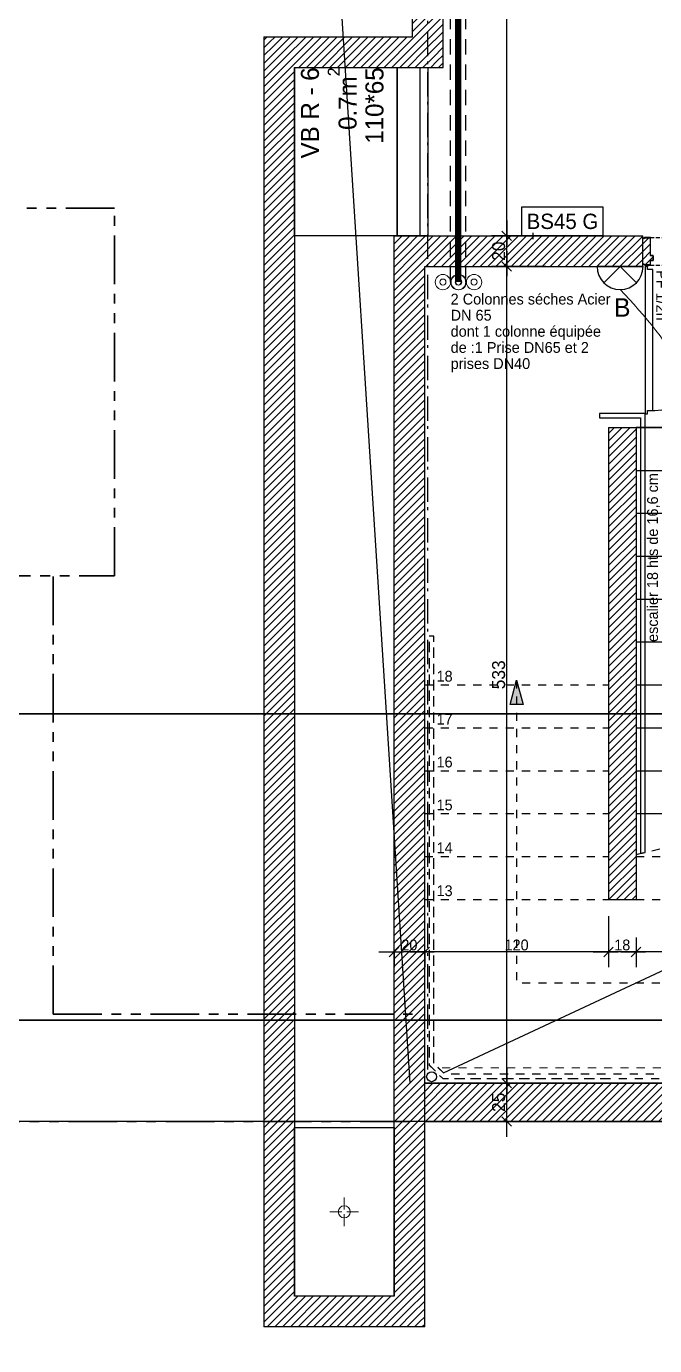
# Model space of a CAD drawing. Header units: centimetres. Extents: x 2452 to 16512, y -4226 to 6371.
# Drawn here: x 6814 to 7225, y 3105 to 3966 of the extents above; entities that cross this region are included whole.
import ezdxf

# ---------------------------------------------------------------- set-up
doc = ezdxf.new("R2010")
doc.units = ezdxf.units.CM
doc.header["$PDMODE"] = 67
for name, pattern in [('INTERROMPU2', [9.525, 6.35, -3.175]), ('PHANTOM', [63.5, 31.75, -6.35, 6.35, -6.35, 6.35, -6.35]), ('prlm_ef', [0.165, 0.1, -0.065]), ('Style de ligne -13', [0.147638, 0.098425, -0.049213]), ('Style de ligne -6', [1.04164, 0.625, -0.20828, 0.06943, -0.13893]), ('VW-01', [0.41656, 0.20828, -0.20828])]:
    doc.linetypes.add(name, pattern=pattern)
doc.layers.get('0').update_dxf_attribs({"color": 252, "lineweight": 18})
for name, color, linetype, lineweight in [('01_sem', 252, 'INTERROMPU2', 35), ('prlm-ELEC-CFO', 1, 'Continuous', 25), ('prlm-ELEC-SSI', 6, 'Continuous', 25)]:
    doc.layers.add(name, color=color, linetype=linetype, lineweight=lineweight)
for name, color, linetype in [('01_texte', 252, 'Continuous'), ('B GÈnÈral_Hatch', 252, 'Continuous'), ('B Général', 252, 'Continuous'), ('C ANNOTATIONS-cotation', 252, 'Continuous'), ('C ANNOTATIONS-cotation_Hatch', 252, 'Continuous'), ('C ANNOTATIONS-prestations', 252, 'Continuous'), ('C ANNOTATIONS-texte', 252, 'Continuous'), ('prlm-BA', 30, 'Continuous'), ('prlm-EAU-EF', 161, 'Continuous'), ('prlm-MOD', 64, 'Continuous')]:
    doc.layers.add(name, color=color, linetype=linetype)
doc.layers.add('prlm-ZEROPLOT', color=254, linetype='Continuous', plot=False)
doc.styles.add('Eurostile', font='Eurosti.TTF')
doc.styles.add('Eurostile (bold)', font='Eurostib.TTF')
doc.styles.add('prlm-elec-cfo', font='comic.ttf', dxfattribs={"height": 12})
doc.dimstyles.new('100é', dxfattribs={"dimtxt": 8.470801, "dimasz": 6.232178, "dimexe": 10, "dimexo": 25, "dimgap": 1, "dimtad": 1, "dimdec": 1, "dimtxsty": 'Eurostile', "dimblk": 'VW_SLASH', "dimblk1": 'VW_SLASH', "dimblk2": 'VW_SLASH', "dimcen": 0, "dimdle": 10, "dimazin": 0, "dimtfac": 1, "dimtdec": 1, "dimtix": 1, "dimtmove": 0, "dimatfit": 0, "dimldrblk": 'VW_FILLEDARROW', "dimfxl": 50.8, "dimfxlon": 1, "dimfrac": 2, "dimtolj": 1, "dimarcsym": 0})
pattern_1 = [(45, (0, 0), (2.4253472, -2.6458333), [])]

# ---------------------------------------------------------------- blocks, each defined once
blk = doc.blocks.new('Groupe-1')
at = {"layer": 'B GÈnÈral_Hatch', "linetype": 'Continuous'}
blk.add_hatch(color=250, dxfattribs=at).paths.add_polyline_path([(7276.74, 3456.58), (7272.48, 3440.7), (7268.23, 3456.58)])
at = {"layer": 'C ANNOTATIONS-cotation_Hatch', "linetype": 'Continuous'}
blk.add_hatch(color=250, dxfattribs=at).paths.add_polyline_path([(7130.23, 3523.51), (7134.48, 3539.39), (7138.74, 3523.51)])
at = {"layer": 'B Général', "linetype": 'Continuous'}
for p, q in [((7212.48, 3704.39), (7332.48, 3704.39)), ((7272.48, 3704.39), (7272.48, 3440.7)), ((7212.48, 3676.39), (7332.48, 3676.39)), ((7212.48, 3648.39), (7332.48, 3648.39)), ((7212.48, 3620.39), (7332.48, 3620.39)), ((7212.48, 3592.39), (7332.48, 3592.39)), ((7212.48, 3564.39), (7332.48, 3564.39)), ((7212.48, 3536.39), (7332.48, 3536.39)), ((7212.48, 3508.39), (7332.48, 3508.39)), ((7212.48, 3480.39), (7332.48, 3480.39)), ((7212.48, 3452.39), (7332.48, 3452.39))]:
    blk.add_line(p, q, dxfattribs=at)
at = {"layer": 'B Général', "linetype": 'VW-01', "ltscale": 25.4}
for p, q in [((7074.48, 3536.39), (7194.48, 3536.39)), ((7074.48, 3508.39), (7194.48, 3508.39)), ((7074.48, 3480.39), (7194.48, 3480.39)), ((7212.48, 3425.68), (7332.48, 3453.55)), ((7074.48, 3452.39), (7194.48, 3452.39)), ((7074.48, 3424.39), (7194.48, 3424.39)), ((7212.48, 3424.39), (7332.48, 3424.39)), ((7074.48, 3396.39), (7194.48, 3396.39)), ((7212.48, 3396.39), (7332.48, 3396.39))]:
    blk.add_line(p, q, dxfattribs=at)
at = {"layer": 'B Général', "linetype": 'Continuous', "flags": 128}
for points in [[(7332.48, 3736.39), (7332.48, 3276.39), (7074.48, 3276.39), (7074.48, 3568.28)], [(7332.48, 3453.55), (7332.48, 3704.39), (7212.48, 3704.39), (7212.48, 3425.68)]]:
    blk.add_lwpolyline(points, dxfattribs=at)
for points in [[(7326.54, 3736.39), (7326.51, 3452.16), (7329.48, 3452.85), (7329.48, 3736.39)], [(7218.43, 3713.57), (7188.54, 3713.57), (7188.54, 3710.62), (7215.49, 3710.62), (7215.49, 3695.2), (7215.49, 3695.2), (7215.49, 3426.38), (7218.46, 3427.07)]]:
    blk.add_lwpolyline(points, close=True, dxfattribs=at)
at = {"layer": 'B Général', "linetype": 'VW-01', "ltscale": 25.4, "flags": 128}
blk.add_lwpolyline([(7329.48, 3452.85), (7326.51, 3452.16), (7326.48, 3282.39), (7087.56, 3282.39), (7080.48, 3289.46), (7080.48, 3568.28), (7077.48, 3568.28), (7077.48, 3288.22), (7086.31, 3279.39), (7329.48, 3279.39)], close=True, dxfattribs=at)
at = {"layer": 'B Général', "flags": 128}
blk.add_lwpolyline([(7276.74, 3456.58), (7272.48, 3440.7), (7268.23, 3456.58)], close=True, dxfattribs=at)
at = {"layer": 'B Général', "linetype": 'Continuous'}
blk.add_circle((7079, 3280.64), 3.25, dxfattribs=at)
at = {"layer": 'C ANNOTATIONS-cotation', "linetype": 'VW-01', "ltscale": 25.4, "flags": 128}
blk.add_lwpolyline([(7080.48, 3289.46), (7080.48, 3568.28), (7077.48, 3568.28), (7077.48, 3288.22), (7086.31, 3279.39), (7194.48, 3279.39), (7194.48, 3282.39), (7087.56, 3282.39)], close=True, dxfattribs=at)
at = {"layer": 'C ANNOTATIONS-cotation', "flags": 128}
blk.add_lwpolyline([(7130.23, 3523.51), (7134.48, 3539.39), (7138.74, 3523.51)], close=True, dxfattribs=at)
at = {"layer": 'C ANNOTATIONS-cotation', "linetype": 'VW-01', "ltscale": 25.4, "flags": 128}
blk.add_lwpolyline([(7134.48, 3539.39), (7134.48, 3342), (7272.48, 3342), (7272.48, 3440.78)], dxfattribs=at)
at = {"layer": 'C ANNOTATIONS-prestations', "attachment_point": 2, "line_spacing_factor": 0.894142, "style": 'Eurostile'}
for s, insert, char_height in [('1', (7321.04, 3703.09), 7.06), ('2', (7321.04, 3675.09), 7.06), ('3', (7321.04, 3647.09), 7.06), ('4', (7321.04, 3619.09), 7.06), ('5', (7321.04, 3591.09), 7.06), ('6', (7321.04, 3563.09), 7.06), ('18', (7087.47, 3545.56), 7.059), ('7', (7321.04, 3535.09), 7.06), ('17', (7087.47, 3517.56), 7.059), ('8', (7321.04, 3507.09), 7.06), ('16', (7087.47, 3489.56), 7.059), ('9', (7321.04, 3479.09), 7.06), ('15', (7087.47, 3461.56), 7.059), ('10', (7317.79, 3451.09), 7.059), ('14', (7087.47, 3433.56), 7.059), ('11', (7317.79, 3423.09), 7.059), ('13', (7087.47, 3405.56), 7.059), ('12', (7317.79, 3395.09), 7.059)]:
    blk.add_mtext(s, dxfattribs=dict(at, insert=insert, char_height=char_height))
blk = doc.blocks.new('PP 93_204 PF1_2h mur20')
at = {"layer": 'B GÈnÈral_Hatch', "linetype": 'Continuous'}
h = blk.add_hatch(dxfattribs=at)
h.set_pattern_fill('50_BETON', color=256, style=0, pattern_type=2)
h.set_pattern_definition(pattern_1)
edge = h.paths.add_edge_path()
edge.add_line((-51.6, -8.95), (-50.94, -8.37))
edge.add_line((-50.94, -8.37), (-50.93, -8.36))
edge.add_arc((-50.79, -8.52), 0.2, 48.99091, 131.00909, ccw=False)
edge.add_line((-50.66, -8.36), (-50.65, -8.37))
edge.add_line((-50.65, -8.37), (-50.1, -8.86))
edge.add_line((-50.1, -8.86), (-50.1, -8.86))
edge.add_arc((-50.06, -8.82), 0.05, 228.99091, 270)
edge.add_line((-50.06, -8.87), (-50.06, -8.87))
edge.add_line((-50.06, -8.87), (-46.7, -8.87))
edge.add_line((-46.7, -8.87), (-46.69, -8.87))
edge.add_arc((-46.69, -8.83), 0.0435, 270, 360)
edge.add_line((-46.65, -8.83), (-46.65, 2.7))
edge.add_arc((-46.48, 2.7), 0.174, 90, 180, ccw=False)
edge.add_line((-46.48, 2.87), (-46.45, 2.87))
edge.add_line((-46.45, 2.87), (-44.9, 2.87))
edge.add_line((-44.9, 2.87), (-44.89, 2.87))
edge.add_arc((-44.89, 2.91), 0.0435, 270, 360)
edge.add_line((-44.85, 2.91), (-44.85, 5.96))
edge.add_arc((-44.89, 5.96), 0.0435, 0, 90)
edge.add_line((-44.89, 6), (-44.9, 6))
edge.add_line((-44.9, 6), (-46.45, 6))
edge.add_line((-46.45, 6), (-46.48, 6))
edge.add_arc((-46.48, 6.17), 0.174, 180, 270, ccw=False)
edge.add_line((-46.65, 6.17), (-46.65, 8.83))
edge.add_arc((-46.69, 8.83), 0.0435, 0, 90)
edge.add_line((-46.69, 8.87), (-46.7, 8.87))
edge.add_line((-46.7, 8.87), (-50.06, 8.87))
edge.add_line((-50.06, 8.87), (-50.06, 8.87))
edge.add_arc((-50.06, 8.82), 0.05, 90, 131.00909)
edge.add_line((-50.1, 8.86), (-50.1, 8.86))
edge.add_line((-50.1, 8.86), (-50.65, 8.37))
edge.add_line((-50.65, 8.37), (-50.66, 8.37))
edge.add_arc((-50.79, 8.52), 0.2, 233.09668, 311.00909, ccw=False)
edge.add_line((-50.91, 8.36), (-50.92, 8.36))
edge.add_line((-50.92, 8.36), (-51.44, 8.81))
edge.add_line((-51.44, 8.81), (-51.44, 8.81))
edge.add_line((-51.44, 8.81), (-51.6, 8.95))
edge.add_line((-51.6, 8.95), (-51.6, -8.95))
h = blk.add_hatch(dxfattribs=at)
h.set_pattern_fill('50_BETON', color=256, style=0, pattern_type=2)
h.set_pattern_definition(pattern_1)
edge = h.paths.add_edge_path()
edge.add_line((51.6, -8.95), (50.94, -8.37))
edge.add_line((50.94, -8.37), (50.93, -8.36))
edge.add_arc((50.79, -8.52), 0.2, 48.99091, 131.00909)
edge.add_line((50.66, -8.36), (50.65, -8.37))
edge.add_line((50.65, -8.37), (50.1, -8.86))
edge.add_line((50.1, -8.86), (50.1, -8.86))
edge.add_arc((50.06, -8.82), 0.05, 270, 311.00909, ccw=False)
edge.add_line((50.06, -8.87), (50.06, -8.87))
edge.add_line((50.06, -8.87), (46.7, -8.87))
edge.add_line((46.7, -8.87), (46.69, -8.87))
edge.add_arc((46.69, -8.83), 0.0435, 180, 270, ccw=False)
edge.add_line((46.65, -8.83), (46.65, 2.7))
edge.add_arc((46.48, 2.7), 0.174, 0, 90)
edge.add_line((46.48, 2.87), (46.45, 2.87))
edge.add_line((46.45, 2.87), (44.9, 2.87))
edge.add_line((44.9, 2.87), (44.89, 2.87))
edge.add_arc((44.89, 2.91), 0.0435, 180, 270, ccw=False)
edge.add_line((44.85, 2.91), (44.85, 5.96))
edge.add_arc((44.89, 5.96), 0.0435, 90, 180, ccw=False)
edge.add_line((44.89, 6), (44.9, 6))
edge.add_line((44.9, 6), (46.45, 6))
edge.add_line((46.45, 6), (46.48, 6))
edge.add_arc((46.48, 6.17), 0.174, 270, 360)
edge.add_line((46.65, 6.17), (46.65, 8.83))
edge.add_arc((46.69, 8.83), 0.0435, 90, 180, ccw=False)
edge.add_line((46.69, 8.87), (46.7, 8.87))
edge.add_line((46.7, 8.87), (50.06, 8.87))
edge.add_line((50.06, 8.87), (50.06, 8.87))
edge.add_arc((50.06, 8.82), 0.05, 48.99091, 90, ccw=False)
edge.add_line((50.1, 8.86), (50.1, 8.86))
edge.add_line((50.1, 8.86), (50.65, 8.37))
edge.add_line((50.65, 8.37), (50.66, 8.37))
edge.add_arc((50.79, 8.52), 0.2, 228.99091, 306.90332)
edge.add_line((50.91, 8.36), (50.92, 8.36))
edge.add_line((50.92, 8.36), (51.44, 8.81))
edge.add_line((51.44, 8.81), (51.44, 8.81))
edge.add_line((51.44, 8.81), (51.6, 8.95))
edge.add_line((51.6, 8.95), (51.6, -8.95))
at = {"layer": 'B Général', "linetype": 'Style de ligne -13', "ltscale": 25.4}
for p, q in [((46.7, 9), (-46.7, 9)), ((46.7, -9), (-46.7, -9))]:
    blk.add_line(p, q, dxfattribs=at)
at = {"layer": 'B Général', "linetype": 'Continuous', "flags": 128}
for points in [[(45, 12), (48.5, 12), (48.5, 10), (50, 10), (50.01, 106), (48.51, 106), (48.51, 104), (45.01, 104)], [(0, -20.5), (-14, -41.85), (14, -41.85)]]:
    blk.add_lwpolyline(points, close=True, dxfattribs=at)
for points in [[(-46.5, 8.83), (-46.5, 6.17, 0.414214), (-46.46, 6.13), (-46.45, 6.13), (-44.9, 6.13), (-44.87, 6.13, -0.414214), (-44.7, 5.96), (-44.7, 2.91, -0.414214), (-44.87, 2.74), (-44.9, 2.74), (-46.45, 2.74), (-46.46, 2.74, 0.414214), (-46.5, 2.7), (-46.5, -8.83, -0.414214), (-46.67, -9), (-46.7, -9), (-50.06, -9), (-50.07, -9, -0.18087), (-50.2, -8.95), (-50.2, -8.95), (-50.76, -8.47), (-50.76, -8.46, 0.373975), (-50.83, -8.46), (-50.83, -8.47), (-51.49, -9.04), (-51.6, -8.95), (-50.94, -8.37), (-50.93, -8.36, -0.373975), (-50.66, -8.36), (-50.65, -8.37), (-50.1, -8.86), (-50.1, -8.86, 0.18087), (-50.06, -8.87), (-50.06, -8.87), (-46.7, -8.87), (-46.69, -8.87, 0.414214), (-46.65, -8.83), (-46.65, 2.7, -0.414214), (-46.48, 2.87), (-46.45, 2.87), (-44.9, 2.87), (-44.89, 2.87, 0.414214), (-44.85, 2.91), (-44.85, 5.96, 0.414214), (-44.89, 6), (-44.9, 6), (-46.45, 6), (-46.48, 6, -0.414214), (-46.65, 6.17), (-46.65, 8.83, 0.414214), (-46.69, 8.87), (-46.7, 8.87), (-50.06, 8.87), (-50.06, 8.87, 0.18087), (-50.1, 8.86), (-50.1, 8.86), (-50.65, 8.37), (-50.66, 8.37, -0.353689), (-50.91, 8.36), (-50.92, 8.36), (-51.44, 8.81), (-51.44, 8.81), (-51.6, 8.95), (-51.49, 9.04), (-50.88, 8.51, 0.385556), (-50.77, 8.46), (-50.76, 8.47), (-50.2, 8.95), (-50.2, 8.95, -0.18087), (-50.07, 9), (-50.06, 9), (-46.7, 9), (-46.67, 9, -0.414214)], [(46.5, 8.83), (46.5, 6.17, -0.414214), (46.46, 6.13), (46.45, 6.13), (44.9, 6.13), (44.87, 6.13, 0.414214), (44.7, 5.96), (44.7, 2.91, 0.414214), (44.87, 2.74), (44.9, 2.74), (46.45, 2.74), (46.46, 2.74, -0.414214), (46.5, 2.7), (46.5, -8.83, 0.414214), (46.67, -9), (46.7, -9), (50.06, -9), (50.07, -9, 0.18087), (50.2, -8.95), (50.2, -8.95), (50.76, -8.47), (50.76, -8.46, -0.373975), (50.83, -8.46), (50.83, -8.47), (51.49, -9.04), (51.6, -8.95), (50.94, -8.37), (50.93, -8.36, 0.373975), (50.66, -8.36), (50.65, -8.37), (50.1, -8.86), (50.1, -8.86, -0.18087), (50.06, -8.87), (50.06, -8.87), (46.7, -8.87), (46.69, -8.87, -0.414214), (46.65, -8.83), (46.65, 2.7, 0.414214), (46.48, 2.87), (46.45, 2.87), (44.9, 2.87), (44.89, 2.87, -0.414214), (44.85, 2.91), (44.85, 5.96, -0.414214), (44.89, 6), (44.9, 6), (46.45, 6), (46.48, 6, 0.414214), (46.65, 6.17), (46.65, 8.83, -0.414214), (46.69, 8.87), (46.7, 8.87), (50.06, 8.87), (50.06, 8.87, -0.18087), (50.1, 8.86), (50.1, 8.86), (50.65, 8.37), (50.66, 8.37, 0.353689), (50.91, 8.36), (50.92, 8.36), (51.44, 8.81), (51.44, 8.81), (51.6, 8.95), (51.49, 9.04), (50.88, 8.51, -0.385556), (50.77, 8.46), (50.76, 8.47), (50.2, 8.95), (50.2, 8.95, 0.18087), (50.07, 9), (50.06, 9), (46.7, 9), (46.67, 9, 0.414214)]]:
    blk.add_lwpolyline(points, format="xyb", close=True, dxfattribs=at)
at = {"layer": 'B Général', "linetype": 'Continuous'}
blk.add_circle((48.5, 9.5), 0.5, dxfattribs=at)
blk.add_arc((48.5, 9.5), 94.5, 90, 181.23226, dxfattribs=at)
at = {"layer": 'C ANNOTATIONS-prestations', "insert": (25.17, 12.23), "char_height": 7.059, "attachment_point": 1, "rotation": 90, "line_spacing_factor": 0.894142, "style": 'Eurostile'}
blk.add_mtext('PP 93*204\\PPF 1/2h\\P', dxfattribs=at)
blk = doc.blocks.new('Groupe-117-1')
at = {"layer": 'B Général', "lineweight": 18}
for p, q in [((7021.98, 3194.01), (7021.98, 3201.82)), ((7020.42, 3192.45), (7012.61, 3192.45)), ((7021.98, 3190.89), (7021.98, 3183.07)), ((7023.55, 3192.45), (7031.36, 3192.45))]:
    blk.add_line(p, q, dxfattribs=at)
blk.add_circle((7021.98, 3192.45), 3.91, dxfattribs=at)
blk = doc.blocks.new('xi.colonneef')
at = {"layer": 'B Général', "lineweight": 18}
for radius in [5, 2]:
    blk.add_circle((0, 0), radius, dxfattribs=at)
blk = doc.blocks.new('A$C711F189D')
at = {"layer": '01_sem', "color": 0, "linetype": 'PHANTOM'}
blk.add_line((-2377.6, -393), (-2377.6, -106.92), dxfattribs=at)
for points in [[(-2143, 1195), (-4394.52, 1195), (-4394.52, 615.94), (-4209.52, 615.94), (-4209.53, -463.1), (-3315.49, -462.86), (-3315.49, -463.1), (-3002.6, -463.1), (-3002.6, -463), (-2143, -463)], [(-2377.6, -393), (-2143, -393)]]:
    blk.add_lwpolyline(points, dxfattribs=at)
blk.add_lwpolyline([(-2487.6, -106.92), (-2337.6, -106.92), (-2337.6, 133.08), (-2487.6, 133.08)], close=True, dxfattribs=at)
at = {"layer": '01_texte', "color": 0}
for points in [[(-2196.12, 366.31), (-2144.6, -437.86)], [(-579.67, 289.01), (-2123, -431.32)]]:
    blk.add_lwpolyline(points, dxfattribs=at)
blk = doc.blocks.new('xi.lumB-app')
at = {"layer": 'prlm-ELEC-CFO', "color": 0, "linetype": 'ByBlock', "flags": 128}
blk.add_lwpolyline([(-15, 0), (15, 0, 1)], format="xyb", close=True, dxfattribs=at)
at = {"layer": 'prlm-ELEC-CFO', "color": 0, "linetype": 'ByBlock', "lineweight": -2, "flags": 128}
blk.add_lwpolyline([(10.61, 10.61), (0, 0), (-10.61, 10.61)], dxfattribs=at)
blk = doc.blocks.new('xi.bs45g')
at = {"layer": 'prlm-ELEC-SSI', "color": 0, "linetype": 'ByBlock', "lineweight": -2}
blk.add_lwpolyline([(-26.46, 19), (26.46, 19), (26.46, 0), (-26.46, 0)], close=True, dxfattribs=at)
at = {"layer": 'prlm-ZEROPLOT', "color": 254, "linetype": 'ByBlock', "lineweight": -2}
blk.add_lwpolyline([(-19, -2), (-19, 2)], dxfattribs=at)
at = {"layer": 'prlm-ELEC-SSI', "color": 0, "linetype": 'ByBlock', "lineweight": -2, "insert": (0.06, 9.46), "char_height": 10, "width": 49.6606, "attachment_point": 5, "style": 'prlm-elec-cfo', "bg_fill": 3, "box_fill_scale": 1, "bg_fill_color": 256, "bg_fill_transparency": 0}
blk.add_mtext('BS45 G', dxfattribs=at)
blk = doc.blocks.new('VW_SLASH')
at = {"linetype": 'ByBlock', "lineweight": -2}
blk.add_line((1.6, 0), (-1, 0), dxfattribs=at)
at = {"lineweight": 20, "flags": 128}
blk.add_lwpolyline([(0.5, 0.5), (-0.5, -0.5)], dxfattribs=at)
blk = doc.blocks.new('*D284')
at = {"layer": 'C ANNOTATIONS-cotation', "color": 0, "linetype": 'Continuous', "lineweight": -2, "transparency": 16777216}
for p, q in [((7054.5, 3362.06), (7054.5, 3352.06)), ((7068.27, 3362.06), (7060.73, 3362.06)), ((7074.5, 3362.06), (7074.5, 3352.06))]:
    blk.add_line(p, q, dxfattribs=at)
at = {"layer": 'Defpoints', "color": 0, "linetype": 'Continuous', "transparency": 16777216}
for p in [(7054.5, 3374.56), (7074.5, 3371.4), (7054.5, 3362.06)]:
    blk.add_point(p, dxfattribs=at)
at = {"layer": 'C ANNOTATIONS-cotation', "color": 0, "linetype": 'Continuous', "lineweight": -2, "transparency": 16777216, "xscale": 6.232177734375, "yscale": 6.232177734375, "zscale": 6.232177734375, "rotation": 180}
blk.add_blockref('VW_SLASH', (7054.5, 3362.06), dxfattribs=at)
at = {"layer": 'C ANNOTATIONS-cotation', "color": 0, "linetype": 'Continuous', "lineweight": -2, "transparency": 16777216, "xscale": 6.232177734375, "yscale": 6.232177734375, "zscale": 6.232177734375}
blk.add_blockref('VW_SLASH', (7074.5, 3362.06), dxfattribs=at)
at = {"layer": 'C ANNOTATIONS-cotation', "color": 0, "linetype": 'Continuous', "lineweight": 5, "transparency": 16777216, "insert": (7064.5, 3366.59), "char_height": 7.059, "attachment_point": 5, "style": 'Eurostile'}
blk.add_mtext('\\A1;20', dxfattribs=at)
blk = doc.blocks.new('VW_FILLEDARROW')
at = {"linetype": 'Continuous'}
blk.add_hatch(color=250, dxfattribs=at).paths.add_polyline_path([(-1.6, 0.43), (0, 0), (-1.6, -0.43)])
at = {"flags": 128}
blk.add_lwpolyline([(-1.6, 0.43), (0, 0), (-1.6, -0.43)], close=True, dxfattribs=at)
blk = doc.blocks.new('*D285')
at = {"layer": 'C ANNOTATIONS-cotation', "color": 0, "linetype": 'Continuous', "lineweight": -2, "transparency": 16777216}
for p, q in [((7194.5, 3385.49), (7194.5, 3352.06)), ((7074.5, 3362.06), (7074.5, 3352.06)), ((7188.27, 3362.06), (7080.73, 3362.06))]:
    blk.add_line(p, q, dxfattribs=at)
at = {"layer": 'Defpoints', "color": 0, "linetype": 'Continuous', "transparency": 16777216}
for p in [(7194.5, 3410.49), (7074.5, 3371.4), (7074.5, 3362.06)]:
    blk.add_point(p, dxfattribs=at)
at = {"layer": 'C ANNOTATIONS-cotation', "color": 0, "linetype": 'Continuous', "lineweight": -2, "transparency": 16777216, "xscale": 6.232177734375, "yscale": 6.232177734375, "zscale": 6.232177734375, "rotation": 180}
blk.add_blockref('VW_SLASH', (7074.5, 3362.06), dxfattribs=at)
at = {"layer": 'C ANNOTATIONS-cotation', "color": 0, "linetype": 'Continuous', "lineweight": -2, "transparency": 16777216, "xscale": 6.232177734375, "yscale": 6.232177734375, "zscale": 6.232177734375}
blk.add_blockref('VW_SLASH', (7194.5, 3362.06), dxfattribs=at)
at = {"layer": 'C ANNOTATIONS-cotation', "color": 0, "linetype": 'Continuous', "lineweight": 5, "transparency": 16777216, "insert": (7134.5, 3366.59), "char_height": 7.059, "attachment_point": 5, "style": 'Eurostile'}
blk.add_mtext('\\A1;120', dxfattribs=at)
blk = doc.blocks.new('*D286')
at = {"layer": 'C ANNOTATIONS-cotation', "color": 0, "linetype": 'Continuous', "lineweight": -2, "transparency": 16777216}
for p, q in [((7194.5, 3385.49), (7194.5, 3352.06)), ((7212.5, 3371.45), (7212.5, 3352.06)), ((7206.27, 3362.06), (7200.73, 3362.06))]:
    blk.add_line(p, q, dxfattribs=at)
at = {"layer": 'Defpoints', "color": 0, "linetype": 'Continuous', "transparency": 16777216}
for p in [(7194.5, 3410.49), (7212.5, 3396.45), (7194.5, 3362.06)]:
    blk.add_point(p, dxfattribs=at)
at = {"layer": 'C ANNOTATIONS-cotation', "color": 0, "linetype": 'Continuous', "lineweight": -2, "transparency": 16777216, "xscale": 6.232177734375, "yscale": 6.232177734375, "zscale": 6.232177734375, "rotation": 180}
blk.add_blockref('VW_SLASH', (7194.5, 3362.06), dxfattribs=at)
at = {"layer": 'C ANNOTATIONS-cotation', "color": 0, "linetype": 'Continuous', "lineweight": -2, "transparency": 16777216, "xscale": 6.232177734375, "yscale": 6.232177734375, "zscale": 6.232177734375}
blk.add_blockref('VW_SLASH', (7212.5, 3362.06), dxfattribs=at)
at = {"layer": 'C ANNOTATIONS-cotation', "color": 0, "linetype": 'Continuous', "lineweight": 5, "transparency": 16777216, "insert": (7203.5, 3366.59), "char_height": 7.059, "attachment_point": 5, "style": 'Eurostile'}
blk.add_mtext('\\A1;18', dxfattribs=at)
blk = doc.blocks.new('*D287')
at = {"layer": 'C ANNOTATIONS-cotation', "color": 0, "linetype": 'Continuous', "lineweight": -2, "transparency": 16777216}
for p, q in [((7212.5, 3371.45), (7212.5, 3352.06)), ((7326.27, 3362.06), (7218.73, 3362.06)), ((7332.5, 3362.06), (7332.5, 3352.06))]:
    blk.add_line(p, q, dxfattribs=at)
at = {"layer": 'Defpoints', "color": 0, "linetype": 'Continuous', "transparency": 16777216}
for p in [(7212.5, 3396.45), (7332.5, 3386.56), (7212.5, 3362.06)]:
    blk.add_point(p, dxfattribs=at)
at = {"layer": 'C ANNOTATIONS-cotation', "color": 0, "linetype": 'Continuous', "lineweight": -2, "transparency": 16777216, "xscale": 6.232177734375, "yscale": 6.232177734375, "zscale": 6.232177734375, "rotation": 180}
blk.add_blockref('VW_SLASH', (7212.5, 3362.06), dxfattribs=at)
at = {"layer": 'C ANNOTATIONS-cotation', "color": 0, "linetype": 'Continuous', "lineweight": -2, "transparency": 16777216, "xscale": 6.232177734375, "yscale": 6.232177734375, "zscale": 6.232177734375}
blk.add_blockref('VW_SLASH', (7332.5, 3362.06), dxfattribs=at)
at = {"layer": 'C ANNOTATIONS-cotation', "color": 0, "linetype": 'Continuous', "lineweight": 5, "transparency": 16777216, "insert": (7272.5, 3366.59), "char_height": 7.059, "attachment_point": 5, "style": 'Eurostile'}
blk.add_mtext('\\A1;120', dxfattribs=at)
blk = doc.blocks.new('*D298')
at = {"layer": 'C ANNOTATIONS-cotation', "color": 0, "linetype": 'Continuous', "lineweight": -2, "transparency": 16777216}
for p, q in [((7170.52, 4380.45), (7118.02, 4380.45)), ((7128.02, 3835.68), (7128.02, 4374.22)), ((7165.2, 3829.45), (7118.02, 3829.45))]:
    blk.add_line(p, q, dxfattribs=at)
at = {"layer": 'Defpoints', "color": 0, "linetype": 'Continuous', "transparency": 16777216}
for p in [(7128.02, 4380.45), (7195.52, 4380.45), (7190.2, 3829.45)]:
    blk.add_point(p, dxfattribs=at)
at = {"layer": 'C ANNOTATIONS-cotation', "color": 0, "linetype": 'Continuous', "lineweight": -2, "transparency": 16777216, "xscale": 6.232177734375, "yscale": 6.232177734375, "zscale": 6.232177734375}
for p, rotation in [((7128.02, 4380.45), 90), ((7128.02, 3829.45), 270)]:
    blk.add_blockref('VW_SLASH', p, dxfattribs=dict(at, rotation=rotation))
at = {"layer": 'C ANNOTATIONS-cotation', "color": 0, "linetype": 'Continuous', "lineweight": 5, "transparency": 16777216, "insert": (7122.78, 4104.95), "char_height": 8.471, "attachment_point": 5, "rotation": 90, "style": 'Eurostile'}
blk.add_mtext('\\A1;551', dxfattribs=at)
blk = doc.blocks.new('*D299')
at = {"layer": 'C ANNOTATIONS-cotation', "color": 0, "linetype": 'Continuous', "lineweight": -2, "transparency": 16777216}
for p, q in [((7165.2, 3829.45), (7118.02, 3829.45)), ((7128.02, 3815.68), (7128.02, 3823.22)), ((7153.66, 3809.45), (7118.02, 3809.45))]:
    blk.add_line(p, q, dxfattribs=at)
at = {"layer": 'Defpoints', "color": 0, "linetype": 'Continuous', "transparency": 16777216}
for p in [(7128.02, 3829.45), (7190.2, 3829.45), (7178.66, 3809.45)]:
    blk.add_point(p, dxfattribs=at)
at = {"layer": 'C ANNOTATIONS-cotation', "color": 0, "linetype": 'Continuous', "lineweight": -2, "transparency": 16777216, "xscale": 6.232177734375, "yscale": 6.232177734375, "zscale": 6.232177734375}
for p, rotation in [((7128.02, 3829.45), 90), ((7128.02, 3809.45), 270)]:
    blk.add_blockref('VW_SLASH', p, dxfattribs=dict(at, rotation=rotation))
at = {"layer": 'C ANNOTATIONS-cotation', "color": 0, "linetype": 'Continuous', "lineweight": 5, "transparency": 16777216, "insert": (7122.78, 3819.45), "char_height": 8.471, "attachment_point": 5, "rotation": 90, "style": 'Eurostile'}
blk.add_mtext('\\A1;20', dxfattribs=at)
blk = doc.blocks.new('*D300')
at = {"layer": 'C ANNOTATIONS-cotation', "color": 0, "linetype": 'Continuous', "lineweight": -2, "transparency": 16777216}
for p, q in [((7153.66, 3809.45), (7118.02, 3809.45)), ((7128.02, 3282.68), (7128.02, 3803.22)), ((7171.02, 3276.45), (7118.02, 3276.45))]:
    blk.add_line(p, q, dxfattribs=at)
at = {"layer": 'Defpoints', "color": 0, "linetype": 'Continuous', "transparency": 16777216}
for p in [(7128.02, 3809.45), (7178.66, 3809.45), (7196.02, 3276.45)]:
    blk.add_point(p, dxfattribs=at)
at = {"layer": 'C ANNOTATIONS-cotation', "color": 0, "linetype": 'Continuous', "lineweight": -2, "transparency": 16777216, "xscale": 6.232177734375, "yscale": 6.232177734375, "zscale": 6.232177734375}
for p, rotation in [((7128.02, 3809.45), 90), ((7128.02, 3276.45), 270)]:
    blk.add_blockref('VW_SLASH', p, dxfattribs=dict(at, rotation=rotation))
at = {"layer": 'C ANNOTATIONS-cotation', "color": 0, "linetype": 'Continuous', "lineweight": 5, "transparency": 16777216, "insert": (7122.78, 3542.95), "char_height": 8.471, "attachment_point": 5, "rotation": 90, "style": 'Eurostile'}
blk.add_mtext('\\A1;533', dxfattribs=at)
blk = doc.blocks.new('*D301')
at = {"layer": 'C ANNOTATIONS-cotation', "color": 0, "linetype": 'Continuous', "lineweight": -2, "transparency": 16777216}
for p, q in [((7171.02, 3276.45), (7118.02, 3276.45)), ((7128.02, 3257.68), (7128.02, 3270.22)), ((7146.02, 3251.45), (7118.02, 3251.45))]:
    blk.add_line(p, q, dxfattribs=at)
at = {"layer": 'Defpoints', "color": 0, "linetype": 'Continuous', "transparency": 16777216}
for p in [(7128.02, 3276.45), (7196.02, 3276.45), (7171.02, 3251.45)]:
    blk.add_point(p, dxfattribs=at)
at = {"layer": 'C ANNOTATIONS-cotation', "color": 0, "linetype": 'Continuous', "lineweight": -2, "transparency": 16777216, "xscale": 6.232177734375, "yscale": 6.232177734375, "zscale": 6.232177734375}
for p, rotation in [((7128.02, 3276.45), 90), ((7128.02, 3251.45), 270)]:
    blk.add_blockref('VW_SLASH', p, dxfattribs=dict(at, rotation=rotation))
at = {"layer": 'C ANNOTATIONS-cotation', "color": 0, "linetype": 'Continuous', "lineweight": 5, "transparency": 16777216, "insert": (7122.78, 3263.95), "char_height": 8.471, "attachment_point": 5, "rotation": 90, "style": 'Eurostile'}
blk.add_mtext('\\A1;25', dxfattribs=at)

msp = doc.modelspace()

# ---------------------------------------------------------------- hatches: boundary and pattern name
at = {"layer": 'B GÈnÈral_Hatch', "linetype": 'Continuous'}
h = msp.add_hatch(dxfattribs=at)
h.set_pattern_fill('50_BETON', color=256, style=0, pattern_type=2)
h.set_pattern_definition(pattern_1)
h.paths.add_polyline_path([(7086.48, 4884.39), (7066.48, 4909.39), (7066.48, 3959.39), (7086.48, 3939.39)])
h = msp.add_hatch(dxfattribs=at)
h.set_pattern_fill('50_BETON', color=256, style=0, pattern_type=2)
h.set_pattern_definition(pattern_1)
h.paths.add_polyline_path([(6969.49, 3117.45), (6989.49, 3137.45), (6989.49, 3939.39), (6969.49, 3959.39)])
h = msp.add_hatch(dxfattribs=at)
h.set_pattern_fill('50_BETON', color=256, style=0, pattern_type=2)
h.set_pattern_definition(pattern_1)
h.paths.add_polyline_path([(7086.48, 3939.39), (7066.48, 3959.39), (6969.49, 3959.39), (6989.49, 3939.39)])
h = msp.add_hatch(dxfattribs=at)
h.set_pattern_fill('50_BETON', color=256, style=0, pattern_type=2)
h.set_pattern_definition(pattern_1)
h.paths.add_polyline_path([(7216.84, 3829.39), (7054.48, 3829.39), (7074.48, 3809.39), (7216.84, 3809.39)])
h = msp.add_hatch(dxfattribs=at)
h.set_pattern_fill('50_BETON', color=256, style=0, pattern_type=2)
h.set_pattern_definition(pattern_1)
h.paths.add_polyline_path([(7074.48, 3809.39), (7054.48, 3829.39), (7054.48, 3137.45), (7074.48, 3117.45)])
h = msp.add_hatch(dxfattribs=at)
h.set_pattern_fill('50_BETON', color=256, style=0, pattern_type=2)
h.set_pattern_definition(pattern_1)
h.paths.add_polyline_path([(7212.48, 3704.39), (7194.48, 3704.39), (7194.48, 3396.39), (7212.48, 3396.39)])
h = msp.add_hatch(dxfattribs=at)
h.set_pattern_fill('50_BETON', color=256, style=0, pattern_type=2)
h.set_pattern_definition(pattern_1)
h.paths.add_polyline_path([(8426.48, 3251.39), (8426.48, 3276.39), (7074.48, 3276.39), (7074.48, 3251.39)])
h = msp.add_hatch(dxfattribs=at)
h.set_pattern_fill('50_BETON', color=256, style=0, pattern_type=2)
h.set_pattern_definition(pattern_1)
h.paths.add_polyline_path([(6989.49, 3137.45), (6969.49, 3117.45), (7074.48, 3117.45), (7054.48, 3137.45)])

# ---------------------------------------------------------------- linework, layer by layer
at = {"layer": 'B Général', "linetype": 'Style de ligne -6', "ltscale": 25.4}
msp.add_line((7076.48, 3285.39), (7076.48, 5820.39), dxfattribs=at)
at = {"layer": 'B Général', "linetype": 'Continuous', "lineweight": 18}
for p, q in [((7066.48, 3959.39), (7066.48, 4909.39)), ((7086.48, 3939.39), (7086.48, 4380.39)), ((6969.49, 3959.39), (6969.49, 3117.45)), ((6969.49, 3959.39), (7066.48, 3959.39)), ((6989.49, 3939.39), (6989.49, 3137.45)), ((6989.49, 3939.39), (7086.48, 3939.39)), ((7054.48, 3829.39), (7216.84, 3829.39)), ((7054.48, 3137.45), (7054.48, 3829.39)), ((7074.48, 3809.39), (7216.84, 3809.39)), ((7074.48, 3117.45), (7074.48, 3809.39)), ((7194.48, 3704.39), (7194.48, 3396.39)), ((7212.48, 3704.39), (7212.48, 3396.39)), ((7074.48, 3276.39), (7612.48, 3276.39)), ((7074.48, 3251.39), (7719, 3251.39)), ((7054.48, 3137.45), (6989.49, 3137.45)), ((7074.48, 3117.45), (6969.49, 3117.45))]:
    msp.add_line(p, q, dxfattribs=at)
at = {"layer": 'B Général', "linetype": 'Continuous'}
for p, q in [((7066.48, 3959.39), (7066.48, 4909.39)), ((7086.48, 3939.39), (7086.48, 4380.39)), ((6969.49, 3959.39), (6969.49, 3117.45)), ((6969.49, 3959.39), (7066.48, 3959.39)), ((6989.49, 3939.39), (6989.49, 3137.45)), ((6989.49, 3939.39), (7086.48, 3939.39)), ((7054.48, 3829.39), (7216.84, 3829.39)), ((7054.48, 3137.45), (7054.48, 3829.39)), ((7216.84, 3809.39), (7216.84, 3829.39)), ((7074.48, 3809.39), (7216.84, 3809.39)), ((7074.48, 3117.45), (7074.48, 3809.39)), ((7194.48, 3704.39), (7194.48, 3396.39)), ((7194.48, 3704.39), (7212.48, 3704.39)), ((7212.48, 3704.39), (7212.48, 3396.39)), ((7194.48, 3396.39), (7212.48, 3396.39)), ((7074.48, 3276.39), (7612.48, 3276.39)), ((7074.48, 3251.39), (7719, 3251.39)), ((7054.48, 3137.45), (6989.49, 3137.45)), ((7074.48, 3117.45), (6969.49, 3117.45))]:
    msp.add_line(p, q, dxfattribs=at)
at = {"layer": 'B Général', "linetype": 'VW-01', "lineweight": 18, "ltscale": 25.4}
msp.add_line((7085.89, 3286.39), (8426.48, 3286.39), dxfattribs=at)
at = {"layer": 'B Général', "linetype": 'Continuous', "flags": 128}
for points in [[(7056.49, 3939.39), (7056.49, 3829.39), (6989.49, 3829.39), (6989.49, 3939.39)], [(7076.48, 3939.39), (7076.48, 3829.39), (7056.49, 3829.39), (7056.49, 3939.39)], [(7076.48, 3939.39), (7076.48, 3829.39), (7071.48, 3829.39), (7071.48, 3939.39)]]:
    msp.add_lwpolyline(points, dxfattribs=at)
msp.add_lwpolyline([(6989.48, 3247.45), (7054.48, 3247.45), (7054.48, 3137.45), (6989.48, 3137.45)], close=True, dxfattribs=at)
at = {"layer": 'prlm-EAU-EF', "linetype": 'prlm_ef', "ltscale": 100, "const_width": 4, "flags": 128}
msp.add_lwpolyline([(7096.34, 3799.24), (7096.34, 3849.77), (7096.34, 4051.75), (11381.54, 4051.75), (11381.54, 1665.27), (11865.51, 1665.27), (11642.53, 304.31), (12400.42, 170.63), (12305.13, -393.05)], dxfattribs=at)
at = {"layer": 'prlm-MOD', "linetype": 'prlm_ef', "ltscale": 100, "flags": 128}
for points in [[(7091.34, 3799.24), (7091.34, 3849.77), (7091.34, 4056.75), (11386.54, 4056.75), (11386.54, 1670.27), (11871.4, 1670.27), (11648.27, 308.38), (12406.18, 174.69), (12310.06, -393.89)], [(7101.34, 3799.24), (7101.34, 3849.77), (7101.34, 4046.75), (11376.54, 4046.75), (11376.54, 1660.27), (11859.63, 1660.27), (11636.8, 300.25), (12394.66, 166.56), (12300.2, -392.22)]]:
    msp.add_lwpolyline(points, dxfattribs=at)
at = {"layer": 'prlm-ZEROPLOT'}
for points in [[(6215.89, 4917.39), (7638.48, 4917.39), (7638.48, 3517.39), (6215.89, 3517.39)], [(7638.48, 3317.64), (5203.04, 3317.64), (5203.04, 3517.39), (7638.48, 3517.39)], [(7626.48, 3251.39), (6199.95, 3251.39), (6199.95, 3317.64), (7626.48, 3317.64)]]:
    msp.add_lwpolyline(points, close=True, dxfattribs=at)

# ---------------------------------------------------------------- block references
at = {"layer": 'B Général', "rotation": 180}
msp.add_blockref('PP 93_204 PF1_2h mur20', (7268.44, 3819.39), dxfattribs=at)
at = {"layer": 'B Général'}
for name in ['Groupe-1', 'Groupe-117-1']:
    msp.add_blockref(name, (0, 0), dxfattribs=at)
at = {"layer": 'C ANNOTATIONS-prestations'}
for p in [(7086.34, 3799.24), (7096.73, 3799.24)]:
    msp.add_blockref('xi.colonneef', p, dxfattribs=at)
at = {"layer": 'prlm-BA'}
msp.add_blockref('A$C711F189D', (9209.48, 3714.39), dxfattribs=at)
at = {"layer": 'prlm-EAU-EF', "color": 1, "linetype": 'prlm_ef', "ltscale": 100}
for p in [(7096.34, 3799.24), (7106.73, 3799.24)]:
    msp.add_blockref('xi.colonneef', p, dxfattribs=at)
at = {"layer": 'prlm-ELEC-CFO', "rotation": 180}
msp.add_blockref('xi.lumB-app', (7202.08, 3809.39), dxfattribs=at)

# ---------------------------------------------------------------- texts
at = {"layer": 'C ANNOTATIONS-prestations', "char_height": 7.059, "attachment_point": 1, "line_spacing_factor": 0.894142, "style": 'Eurostile'}
for s, insert, width, rotation in [('2 Colonnes séches Acier DN 65\\Pdont 1 colonne équipée de :1 Prise DN65 et 2 prises DN40', (7091.44, 3791.7), 110.0646, 0), ('escalier 18 hts de 16,6 cm\\Pgiron 28 cm\\PLargeur 120 cm', (7219.75, 3564.39), 124.7222, 90)]:
    msp.add_mtext(s, dxfattribs=dict(at, insert=insert, width=width, rotation=rotation))
at = {"layer": 'C ANNOTATIONS-texte', "char_height": 11.765, "width": 110, "attachment_point": 3, "rotation": 90, "line_spacing_factor": 0.894142, "style": 'Eurostile (bold)'}
for insert in [(6993.66, 3939.39), (6993.67, 3939.45)]:
    msp.add_mtext('VB R - 6\\P{\\fEurostile|b0|i0|c0|p0; 0.7m}{\\fEurostile|b0|i0|c0|p0;\\H0.6667x;\\S2^ ;}{\\fEurostile|b0|i0|c0|p0;\\P110*65}', dxfattribs=dict(at, insert=insert))

# ---------------------------------------------------------------- dimensions: what is measured, and where the dimension line sits
at = {"layer": 'C ANNOTATIONS-cotation', "color": 7, "linetype": 'Continuous', "lineweight": 5}
for base, p1, p2, picture, middle in [((7074.5, 3362.06), (7194.5, 3410.49), (7074.5, 3371.4), '*D285', (7134.5, 3366.59)), ((7194.5, 3362.06), (7212.5, 3396.45), (7194.5, 3410.49), '*D286', (7203.5, 3366.59)), ((7212.5, 3362.06), (7332.5, 3386.56), (7212.5, 3396.45), '*D287', (7272.5, 3366.59)), ((7054.5, 3362.06), (7074.5, 3371.4), (7054.5, 3374.56), '*D284', (7064.5, 3366.59))]:
    dim = msp.add_linear_dim(base=base, p1=p1, p2=p2, dimstyle='100é', override={"dimtxt": 7.059001, "dimdec": 0, "dimpost": '<>', "dimtxsty": 'Eurostile', "dimtmove": 2}, dxfattribs=at)
    dim.commit()
    dim.dimension.update_dxf_attribs({"geometry": picture, "text_midpoint": middle})
dim = msp.add_linear_dim(base=(7128.02, 3276.45), p1=(7171.02, 3251.45), p2=(7196.02, 3276.45), angle=270, dimstyle='100é', override={"dimtxt": 8.470801, "dimpost": '<>', "dimtxsty": 'Eurostile', "dimtmove": 2}, dxfattribs=at)
dim.commit()
dim.dimension.update_dxf_attribs({"geometry": '*D301', "text_midpoint": (7122.78, 3263.95)})

# ---------------------------------------------------------------- next in the draw order: block references
at = {"layer": 'prlm-ELEC-SSI'}
msp.add_blockref('xi.bs45g', (7164.41, 3829.39), dxfattribs=at)

# ---------------------------------------------------------------- next in the draw order: texts
at = {"layer": 'prlm-ELEC-CFO', "lineweight": 20, "insert": (7203.52, 3788.72), "char_height": 12, "attachment_point": 2, "line_spacing_factor": 0.8, "style": 'prlm-elec-cfo', "bg_fill": 3, "box_fill_scale": 0.95, "bg_fill_color": 256, "bg_fill_transparency": 0}
msp.add_mtext('B', dxfattribs=at)

# ---------------------------------------------------------------- next in the draw order: linework, layer by layer
at = {"layer": 'prlm-ELEC-CFO', "lineweight": 13}
msp.add_spline([(7202.08, 3794.39), (7243.38, 3737.39), (7265.72, 3675.32), (7317.49, 3643.61)], degree=3, dxfattribs=at)

# ---------------------------------------------------------------- next in the draw order: dimensions: what is measured, and where the dimension line sits
at = {"layer": 'C ANNOTATIONS-cotation', "color": 7, "linetype": 'Continuous', "lineweight": 5}
for base, p1, p2, picture, middle in [((7128.02, 4380.45), (7190.2, 3829.45), (7195.52, 4380.45), '*D298', (7122.78, 4104.95)), ((7128.02, 3829.45), (7178.66, 3809.45), (7190.2, 3829.45), '*D299', (7122.78, 3819.45)), ((7128.02, 3809.45), (7196.02, 3276.45), (7178.66, 3809.45), '*D300', (7122.78, 3542.95))]:
    dim = msp.add_linear_dim(base=base, p1=p1, p2=p2, angle=270, dimstyle='100é', override={"dimtxt": 8.470801, "dimpost": '<>', "dimtxsty": 'Eurostile', "dimtmove": 2}, dxfattribs=at)
    dim.commit()
    dim.dimension.update_dxf_attribs({"geometry": picture, "text_midpoint": middle})

doc.saveas('drawing.dxf')
